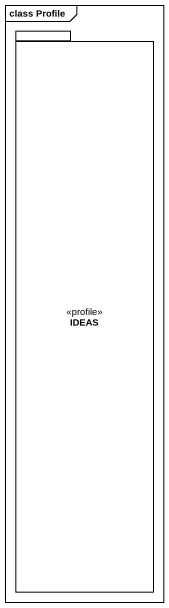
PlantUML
@startuml
mainframe class Profile
package IDEAS <<profile>> {
}
@enduml
